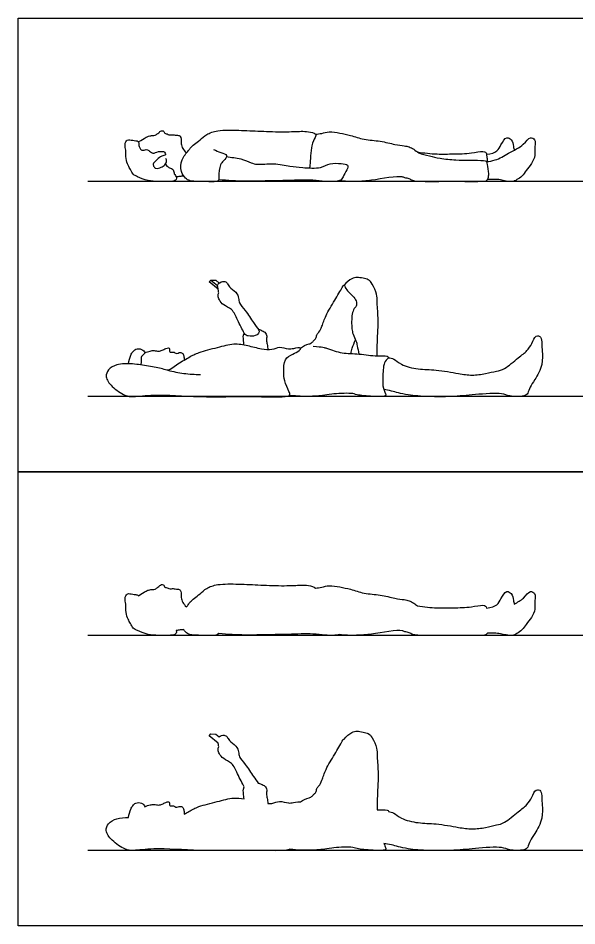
# Model space of a CAD drawing. Header units: millimetres. Extents: x 0 to 18.9, y 0.1 to 18.6.
# Drawn here: x 10.662 to 13.099, y 4.771 to 8.734 of the extents above; entities that cross this region are included whole.
import ezdxf

# ---------------------------------------------------------------- set-up
doc = ezdxf.new("R2010")
doc.units = ezdxf.units.MM
for name, color, linetype, true_color in [('AG-DIAGRAM', 7, 'Continuous', 0xfecc66), ('AG-OUTLINE', 7, 'Continuous', 0x8000ff), ('AG-PEOPLE', 7, 'Continuous', 0x66ccff), ('X-VPRT', 6, 'Continuous', 0xff00ff)]:
    doc.layers.add(name, color=color, linetype=linetype, true_color=true_color)

msp = doc.modelspace()

# ---------------------------------------------------------------- linework, layer by layer
at = {"layer": 'AG-DIAGRAM'}
for p, q in [((17.0638, 8.0201), (10.9654, 8.0201)), ((17.0638, 7.0819), (10.9654, 7.0819)), ((17.0638, 6.0389), (10.9654, 6.0389)), ((17.0638, 5.1007), (10.9654, 5.1007))]:
    msp.add_line(p, q, dxfattribs=at)
at = {"layer": 'AG-OUTLINE'}
for points in [[(11.5345, 5.5692), (11.4948, 5.6009), (11.5016, 5.6095)], [(11.5016, 5.6095), (11.524, 5.6083), (11.5387, 5.5962)]]:
    msp.add_lwpolyline(points, dxfattribs=at)
msp.add_open_spline([(11.187, 6.2125), (11.214, 6.2303), (11.2322, 6.2395), (11.2484, 6.2398), (11.2593, 6.2397), (11.2717, 6.2495), (11.2837, 6.261), (11.29, 6.262), (11.2982, 6.2595), (11.2999, 6.2509), (11.3027, 6.2484), (11.3129, 6.2479), (11.3184, 6.2426), (11.331, 6.2429), (11.3383, 6.2448), (11.3472, 6.2411), (11.3567, 6.2425), (11.3709, 6.2375), (11.3731, 6.2264), (11.3716, 6.2046), (11.3786, 6.183), (11.3891, 6.1709), (11.3955, 6.1633)], degree=3, dxfattribs=at)
for points, knots in [([(11.3955, 6.1633), (11.3985, 6.1669), (11.4068, 6.1766), (11.4129, 6.1906), (11.4504, 6.2146), (11.4819, 6.2466), (11.5342, 6.2655), (11.626, 6.2634), (11.7198, 6.2593), (11.8208, 6.2546), (11.8941, 6.2594), (11.9228, 6.2583), (11.9527, 6.2529), (11.9589, 6.2458)], [4.350075, 4.350075, 4.350075, 4.350075, 4.47882, 4.738202, 5.395103, 5.781899, 6.200685, 6.749936, 7.315816, 7.905382, 8.42331, 8.743761, 9.021556, 9.021556, 9.021556, 9.021556]), ([(11.3514, 6.06), (11.3536, 6.0551), (11.3528, 6.0475), (11.3425, 6.0411), (11.3299, 6.0397), (11.3076, 6.0387), (11.2284, 6.0379), (11.1845, 6.0603), (11.1626, 6.0684), (11.151, 6.0919), (11.1417, 6.1101), (11.129, 6.1394), (11.134, 6.1757), (11.1242, 6.1997), (11.1361, 6.2227), (11.1495, 6.2216), (11.1723, 6.2175), (11.1836, 6.2166), (11.187, 6.2125)], [1.096008, 1.096008, 1.096008, 1.096008, 1.279761, 1.514398, 1.514398, 1.75789, 2.290209, 2.700081, 2.969279, 3.25458, 3.521664, 3.845652, 4.195295, 4.489039, 4.756259, 4.959168, 5.241097, 5.415252, 5.415252, 5.415252, 5.415252]), ([(11.9589, 6.2458), (11.9679, 6.2469), (11.9864, 6.2487), (12.0193, 6.2598), (12.0661, 6.2503), (12.1127, 6.2421), (12.1709, 6.2202), (12.2411, 6.2183), (12.3028, 6.2004), (12.345, 6.196), (12.3667, 6.1912), (12.3868, 6.182), (12.3976, 6.1724), (12.4036, 6.1685)], [0.001347, 0.001347, 0.001347, 0.001347, 0.299104, 0.632095, 1.022689, 1.419091, 1.866981, 2.349966, 2.812389, 3.180072, 3.446624, 3.720433, 3.945538, 3.945538, 3.945538, 3.945538]), ([(12.7047, 6.1589), (12.7488, 6.1614), (12.766, 6.197), (12.7887, 6.2377), (12.8182, 6.222), (12.8207, 6.1981), (12.8245, 6.1814), (12.8255, 6.1759)], [1.215796, 1.215796, 1.215796, 1.215796, 1.704794, 2.105715, 2.369267, 2.734634, 2.911617, 2.911617, 2.911617, 2.911617]), ([(12.8255, 6.1759), (12.8403, 6.184), (12.8714, 6.2024), (12.8911, 6.2377), (12.9206, 6.222), (12.9137, 6.1911), (12.9189, 6.154), (12.9029, 6.1174), (12.8767, 6.0889), (12.8642, 6.0648), (12.8354, 6.0461), (12.8148, 6.034), (12.7642, 6.0479), (12.7469, 6.0488), (12.7195, 6.0486), (12.7088, 6.0484)], [1.367872, 1.367872, 1.367872, 1.367872, 1.704794, 2.105715, 2.369267, 2.734634, 3.147789, 3.559015, 3.954169, 4.291423, 4.535625, 4.798644, 5.249307, 5.569747, 5.74386, 5.74386, 5.74386, 5.74386]), ([(12.4036, 6.1685), (12.4317, 6.1639), (12.4891, 6.1577), (12.5585, 6.1604), (12.63, 6.1605), (12.6943, 6.1754), (12.7027, 6.1655), (12.7047, 6.1589)], [0, 0, 0, 0, 0.537773, 1.031649, 1.516228, 1.858221, 2.154137, 2.154137, 2.154137, 2.154137]), ([(11.3835, 6.0646), (11.3782, 6.0642), (11.3652, 6.0628), (11.3571, 6.0612), (11.3514, 6.06)], [-0.3959576, -0.3959576, -0.3959576, -0.3959576, -0.2403714, 0, 0, 0, 0]), ([(11.5365, 6.047), (11.5307, 6.0397), (11.5048, 6.0371), (11.4493, 6.0408), (11.4108, 6.0398), (11.3947, 6.051), (11.3861, 6.0608), (11.3835, 6.0646)], [1.890505, 1.890505, 1.890505, 1.890505, 2.203145, 2.667229, 3.037644, 3.328728, 3.475368, 3.475368, 3.475368, 3.475368]), ([(12.7088, 6.0484), (12.7006, 6.0399), (12.6891, 6.0389), (12.6646, 6.0387), (12.6195, 6.0385), (12.5075, 6.0399), (12.3837, 6.0366), (12.3697, 6.0521), (12.3465, 6.055), (12.3311, 6.0669), (12.2156, 6.045), (12.1559, 6.0393), (12.0901, 6.0393), (12.0627, 6.0433)], [7.298889, 7.298889, 7.298889, 7.298889, 7.595171, 7.742187, 7.766154, 8.343219, 9.026607, 9.266987, 9.533193, 9.789944, 10.87157, 11.408213, 11.621957, 11.621957, 11.621957, 11.621957]), ([(12.0627, 6.0433), (12.0488, 6.0385), (11.9962, 6.039), (11.9485, 6.0478), (11.8363, 6.0433), (11.7507, 6.0423), (11.6519, 6.0394), (11.5749, 6.0436), (11.5365, 6.047)], [5.065125, 5.065125, 5.065125, 5.065125, 5.492565, 5.918148, 6.50219, 7.041732, 7.609791, 8.215604, 8.215604, 8.215604, 8.215604]), ([(11.5387, 5.5962), (11.5444, 5.6005), (11.5612, 5.6068), (11.5742, 5.5966), (11.582, 5.5782), (11.6141, 5.5583), (11.6249, 5.5308), (11.624, 5.5072), (11.6545, 5.4767), (11.6871, 5.424), (11.7023, 5.4036), (11.7093, 5.3941)], [-3.834735, -3.834735, -3.834735, -3.834735, -3.586395, -3.365566, -3.114, -2.76679, -2.462218, -2.198623, -1.830065, -1.37107, -1.040828, -1.040828, -1.040828, -1.040828]), ([(11.8933, 5.3122), (11.9044, 5.3203), (11.9163, 5.328), (11.9305, 5.3302), (11.9356, 5.3318), (11.9455, 5.3368), (11.9518, 5.3474), (11.9626, 5.3539), (11.9629, 5.3717), (11.9749, 5.3822), (11.9886, 5.4087), (12.0031, 5.4571), (12.042, 5.5187), (12.0731, 5.573), (12.0813, 5.588), (12.0841, 5.5868)], [0, 0, 0, 0, 0.351276, 0.351276, 0.351276, 0.583112, 0.783583, 0.979759, 1.209544, 1.433453, 1.740904, 2.151716, 2.658084, 3.12522, 3.333576, 3.333576, 3.333576, 3.333576]), ([(12.0841, 5.5868), (12.0922, 5.5988), (12.1159, 5.6171), (12.1391, 5.6228), (12.1661, 5.6168), (12.1904, 5.6125), (12.2078, 5.5927), (12.2292, 5.546), (12.2256, 5.5144), (12.2346, 5.4427), (12.2279, 5.3416), (12.2278, 5.3011), (12.2276, 5.2781)], [-3.747282, -3.747282, -3.747282, -3.747282, -3.370311, -3.093355, -2.796319, -2.518133, -2.231741, -1.840861, -1.517462, -1.034916, -0.449105, -0.02694, -0.02694, -0.02694, -0.02694]), ([(11.6474, 5.3779), (11.6408, 5.3925), (11.6178, 5.4329), (11.598, 5.4844), (11.5569, 5.4981), (11.5384, 5.5214), (11.5326, 5.5397), (11.5349, 5.5496), (11.5367, 5.554)], [0, 0, 0, 0, 0.485819, 0.900448, 1.262611, 1.568626, 1.812738, 2.028619, 2.028619, 2.028619, 2.028619]), ([(11.5367, 5.554), (11.5345, 5.5574), (11.5354, 5.5629), (11.5346, 5.5685), (11.5345, 5.5692)], [-4.5116171, -4.5116171, -4.5116171, -4.5116171, -4.3048076, -4.2720867, -4.2720867, -4.2720867, -4.2720867]), ([(11.7093, 5.3941), (11.7115, 5.3946), (11.7251, 5.3886), (11.7384, 5.3832), (11.7482, 5.3641), (11.7434, 5.3468), (11.7486, 5.3287), (11.75, 5.3129), (11.7507, 5.3048)], [0.968211, 0.968211, 0.968211, 0.968211, 1.141659, 1.376145, 1.626351, 1.86347, 2.109184, 2.390792, 2.390792, 2.390792, 2.390792]), ([(11.6469, 5.3253), (11.6458, 5.3335), (11.6459, 5.346), (11.6424, 5.3635), (11.6474, 5.3779)], [0, 0, 0, 0, 0.4252124, 0.7146268, 0.7146268, 0.7146268, 0.7146268]), ([(12.2774, 5.27), (12.2853, 5.2689), (12.303, 5.2662), (12.3327, 5.236), (12.4092, 5.2186), (12.4833, 5.219), (12.5819, 5.2012), (12.6403, 5.1916), (12.7001, 5.2), (12.7481, 5.2121), (12.7851, 5.2192), (12.8428, 5.2708), (12.8819, 5.2988), (12.903, 5.3305), (12.9169, 5.3701), (12.9462, 5.3627), (12.9453, 5.3295), (12.9479, 5.2981), (12.9514, 5.2397), (12.9176, 5.1741), (12.8929, 5.1443), (12.886, 5.1137), (12.8688, 5.0991), (12.8014, 5.1005), (12.773, 5.1185), (12.6475, 5.1092), (12.5522, 5.0978), (12.365, 5.1009), (12.293, 5.1254), (12.2682, 5.1291), (12.2572, 5.1311)], [0, 0, 0, 0, 0.280604, 0.642338, 1.139467, 1.646751, 2.215393, 2.659724, 3.100064, 3.498167, 3.847656, 4.346008, 4.747638, 5.103028, 5.449948, 5.700724, 6.008796, 6.336389, 6.770592, 7.260712, 7.618815, 7.92468, 8.194826, 8.642563, 8.990878, 9.602638, 10.203069, 10.98053, 11.476169, 11.807492, 11.807492, 11.807492, 11.807492]), ([(11.1437, 5.244), (11.1445, 5.2568), (11.1521, 5.2816), (11.1611, 5.2959), (11.1746, 5.3102), (11.2003, 5.3102), (11.2137, 5.297), (11.214, 5.2914)], [0, 0, 0, 0, 0.361378, 0.60262, 0.848414, 1.13705, 1.396106, 1.396106, 1.396106, 1.396106]), ([(11.214, 5.2914), (11.2215, 5.295), (11.2378, 5.2998), (11.2538, 5.3027), (11.2755, 5.2969), (11.2894, 5.3023), (11.3056, 5.3102), (11.3173, 5.3144), (11.3226, 5.3093), (11.3215, 5.3024), (11.3225, 5.2956), (11.3288, 5.2939), (11.3391, 5.2964), (11.3455, 5.2918), (11.3549, 5.2871), (11.3637, 5.2946), (11.3773, 5.2914), (11.3831, 5.2859), (11.386, 5.2699), (11.3864, 5.2627), (11.3864, 5.2589)], [0, 0, 0, 0, 0.286979, 0.521014, 0.783644, 1.003764, 1.25039, 1.443657, 1.578242, 1.72762, 1.868602, 2.004559, 2.186744, 2.346379, 2.519895, 2.703598, 2.907948, 3.066501, 3.291061, 3.485018, 3.485018, 3.485018, 3.485018]), ([(11.3864, 5.2589), (11.3933, 5.263), (11.416, 5.2759), (11.449, 5.2944), (11.5311, 5.313), (11.5952, 5.3325), (11.6322, 5.3281), (11.6469, 5.3253)], [9.739121, 9.739121, 9.739121, 9.739121, 9.909084, 10.308614, 10.830063, 11.322289, 11.649974, 11.649974, 11.649974, 11.649974]), ([(11.7507, 5.3048), (11.7572, 5.3047), (11.7756, 5.3058), (11.7998, 5.3194), (11.8415, 5.3058), (11.8595, 5.3089), (11.8902, 5.3154), (11.8933, 5.3122)], [12.444358, 12.444358, 12.444358, 12.444358, 12.607834, 12.939318, 13.298856, 13.570776, 13.887642, 13.887642, 13.887642, 13.887642]), ([(12.2276, 5.2781), (12.2455, 5.2775), (12.2683, 5.2801), (12.2787, 5.2733), (12.2776, 5.2705), (12.2774, 5.27)], [2.3658657, 2.3658657, 2.3658657, 2.3658657, 2.7419355, 2.9144902, 2.9440127, 2.9440127, 2.9440127, 2.9440127]), ([(11.8446, 5.1057), (11.8416, 5.1029), (11.8157, 5.0974), (11.6661, 5.1032), (11.4592, 5.0964), (11.2618, 5.1127), (11.1671, 5.0985), (11.1264, 5.1031), (11.0699, 5.1419), (11.0391, 5.1853), (11.0541, 5.2208), (11.0887, 5.242), (11.1256, 5.2445), (11.1437, 5.244)], [2.342144, 2.342144, 2.342144, 2.342144, 2.561377, 3.256605, 4.115397, 4.925453, 5.466838, 5.82109, 6.290822, 6.694107, 7.017437, 7.389229, 7.74886, 7.74886, 7.74886, 7.74886]), ([(12.2572, 5.1311), (12.2595, 5.1239), (12.2648, 5.1103), (12.2685, 5.1003), (12.1997, 5.1005), (12.1346, 5.1076), (12.1204, 5.1172), (12.0259, 5.1124), (11.9897, 5.1031), (11.9189, 5.1006), (11.888, 5.1015), (11.8446, 5.1057)], [4.159219, 4.159219, 4.159219, 4.159219, 4.353134, 4.560687, 4.905352, 5.375863, 5.753425, 6.292395, 6.669008, 7.218728, 7.623147, 7.623147, 7.623147, 7.623147])]:
    msp.add_open_spline(points, degree=3, knots=knots, dxfattribs=at)
at = {"layer": 'AG-PEOPLE'}
for points in [[(11.5345, 7.5504), (11.4948, 7.5821), (11.5016, 7.5907), (11.5319, 7.5665)], [(11.5016, 7.5907), (11.524, 7.5895), (11.5387, 7.5774)]]:
    msp.add_lwpolyline(points, dxfattribs=at)
for points in [[(11.187, 8.1937), (11.214, 8.2115), (11.2322, 8.2207), (11.2484, 8.221), (11.2593, 8.2209), (11.2717, 8.2307), (11.2837, 8.2422), (11.29, 8.2432), (11.2982, 8.2407), (11.2999, 8.2321), (11.3027, 8.2296), (11.3129, 8.2291), (11.3184, 8.2238), (11.331, 8.2241), (11.3383, 8.226), (11.3472, 8.2223), (11.3567, 8.2237), (11.3709, 8.2187), (11.3731, 8.2076), (11.3716, 8.1858), (11.3786, 8.1642), (11.3891, 8.1521), (11.3955, 8.1445)], [(12.6572, 8.0201), (12.6558, 8.02), (12.6543, 8.0199), (12.6528, 8.0199)]]:
    msp.add_open_spline(points, degree=3, dxfattribs=at)
for points, knots in [([(11.5138, 8.1605), (11.5248, 8.1565), (11.5429, 8.1463), (11.5805, 8.1372), (11.5561, 8.1074), (11.5415, 8.0974), (11.5348, 8.043), (11.5393, 8.0218), (11.5048, 8.0183), (11.4493, 8.022), (11.4108, 8.021), (11.3905, 8.0351), (11.37, 8.0635), (11.3702, 8.1185), (11.4052, 8.1541), (11.4129, 8.1718), (11.4504, 8.1958), (11.4819, 8.2278), (11.5342, 8.2467), (11.626, 8.2446), (11.7198, 8.2405), (11.8208, 8.2358), (11.8941, 8.2406), (11.9228, 8.2395), (11.9642, 8.232), (11.9554, 8.2067), (11.9383, 8.1843), (11.9359, 8.103), (11.9333, 8.0831), (11.9328, 8.0797)], [0, 0, 0, 0, 0.341254, 0.64582, 0.954762, 1.26149, 1.714478, 1.961992, 2.260531, 2.703681, 3.057388, 3.335342, 3.675409, 4.071633, 4.477974, 4.735651, 5.388234, 5.772488, 6.188522, 6.734163, 7.296324, 7.882015, 8.396538, 8.714884, 8.990853, 9.219345, 9.659563, 10.233713, 10.365893, 10.365893, 10.365893, 10.365893]), ([(11.304, 8.0959), (11.3059, 8.093), (11.3106, 8.0875), (11.322, 8.0802), (11.342, 8.0738), (11.3399, 8.0537), (11.354, 8.0408), (11.3528, 8.0287), (11.3425, 8.0223), (11.3299, 8.0209), (11.3076, 8.0199), (11.2284, 8.0191), (11.1845, 8.0415), (11.1626, 8.0496), (11.151, 8.0731), (11.1417, 8.0913), (11.129, 8.1206), (11.134, 8.1569), (11.1242, 8.1809), (11.1361, 8.2039), (11.1495, 8.2028), (11.1723, 8.1987), (11.1896, 8.1973), (11.1863, 8.1801), (11.1915, 8.1685), (11.2, 8.1538), (11.221, 8.1617), (11.232, 8.1578), (11.2481, 8.1388), (11.273, 8.1535), (11.2918, 8.1516), (11.2988, 8.1519), (11.3029, 8.1451), (11.3069, 8.1343), (11.2858, 8.1333), (11.2691, 8.1163), (11.25, 8.1019), (11.251, 8.0862), (11.2626, 8.075), (11.2866, 8.0813), (11.3018, 8.0931), (11.3084, 8.1006), (11.3098, 8.1124), (11.3063, 8.1206)], [0, 0, 0, 0, 0.186114, 0.401969, 0.650505, 0.891786, 1.135551, 1.318867, 1.552946, 1.552946, 1.795861, 2.326916, 2.735815, 3.004373, 3.288997, 3.555448, 3.878666, 4.227479, 4.520526, 4.787111, 4.989538, 5.270798, 5.44454, 5.684502, 5.904178, 6.119413, 6.374083, 6.570086, 6.833841, 7.129482, 7.380043, 7.522469, 7.681699, 7.845544, 8.079551, 8.371258, 8.647411, 8.857678, 9.070742, 9.351026, 9.605382, 9.78913, 10.008797, 10.008797, 10.008797, 10.008797]), ([(11.9588, 8.227), (11.9678, 8.2281), (11.9863, 8.2299), (12.0193, 8.241), (12.0661, 8.2315), (12.1127, 8.2233), (12.1709, 8.2014), (12.2411, 8.1995), (12.3028, 8.1816), (12.345, 8.1772), (12.3667, 8.1724), (12.3888, 8.1623), (12.4089, 8.1427), (12.4573, 8.132), (12.5019, 8.1211), (12.5721, 8.1136), (12.6272, 8.1141), (12.6902, 8.1133), (12.705, 8.1104), (12.7075, 8.0946), (12.7143, 8.0552), (12.7113, 8.0353), (12.7058, 8.0215), (12.6734, 8.0188), (12.5216, 8.0215), (12.3837, 8.0178), (12.3697, 8.0333), (12.3465, 8.0362), (12.3311, 8.0481), (12.2156, 8.0262), (12.1559, 8.0205), (12.0901, 8.0205), (12.0627, 8.0245)], [0, 0, 0, 0, 0.299104, 0.632095, 1.022689, 1.419091, 1.866981, 2.349966, 2.812389, 3.180072, 3.446624, 3.720433, 4.02063, 4.414669, 4.812311, 5.285855, 5.731691, 6.179503, 6.376394, 6.588778, 6.955093, 7.215386, 7.409076, 7.697807, 8.426788, 9.092758, 9.327011, 9.586432, 9.836638, 10.890696, 11.413661, 11.621957, 11.621957, 11.621957, 11.621957]), ([(12.7047, 8.1401), (12.7488, 8.1426), (12.766, 8.1782), (12.7887, 8.2189), (12.8182, 8.2032), (12.8207, 8.1793), (12.8245, 8.1626), (12.8255, 8.1571)], [1.215796, 1.215796, 1.215796, 1.215796, 1.704794, 2.105715, 2.369267, 2.734634, 2.911617, 2.911617, 2.911617, 2.911617]), ([(12.7051, 8.1061), (12.7165, 8.1085), (12.7492, 8.1132), (12.8011, 8.1459), (12.8677, 8.1771), (12.8911, 8.2189), (12.9206, 8.2032), (12.9137, 8.1723), (12.9189, 8.1352), (12.9029, 8.0986), (12.8767, 8.0701), (12.8642, 8.046), (12.8354, 8.0273), (12.8148, 8.0152), (12.7642, 8.0291), (12.7469, 8.03), (12.7195, 8.0298), (12.7088, 8.0296)], [0.400022, 0.400022, 0.400022, 0.400022, 0.711523, 1.182127, 1.704794, 2.105715, 2.369267, 2.734634, 3.147789, 3.559015, 3.954169, 4.291423, 4.535625, 4.798644, 5.249307, 5.569747, 5.74386, 5.74386, 5.74386, 5.74386]), ([(11.5704, 8.1294), (11.5916, 8.1256), (11.6316, 8.1231), (11.6777, 8.1021), (11.7053, 8.0927), (11.7777, 8.1025), (11.8475, 8.0866), (11.9011, 8.0818), (11.9829, 8.0755), (12.0205, 8.1034), (12.068, 8.0987), (12.1044, 8.096), (12.0959, 8.0697), (12.0782, 8.0419), (12.069, 8.0195), (11.9972, 8.0201), (11.9485, 8.029), (11.8363, 8.0245), (11.7507, 8.0235), (11.6519, 8.0206), (11.5749, 8.0248), (11.5365, 8.0282)], [0, 0, 0, 0, 0.460939, 0.86421, 1.16141, 1.640152, 2.128425, 2.557876, 3.063359, 3.449923, 3.844147, 4.151158, 4.42138, 4.768859, 5.037551, 5.492565, 5.918148, 6.50219, 7.041732, 7.609791, 8.215604, 8.215604, 8.215604, 8.215604]), ([(12.4036, 8.1497), (12.4317, 8.1451), (12.4891, 8.1389), (12.5585, 8.1416), (12.63, 8.1417), (12.6943, 8.1566), (12.7054, 8.1435), (12.7053, 8.1309), (12.7076, 8.1182), (12.7084, 8.1068)], [0, 0, 0, 0, 0.530169, 1.017062, 1.494788, 1.831946, 2.123678, 2.329865, 2.519446, 2.519446, 2.519446, 2.519446]), ([(11.3514, 8.0412), (11.3571, 8.0424), (11.3652, 8.044), (11.3782, 8.0454), (11.3835, 8.0458)], [0, 0, 0, 0, 0.2403714, 0.3959576, 0.3959576, 0.3959576, 0.3959576]), ([(11.5367, 7.5352), (11.5349, 7.5308), (11.5326, 7.5209), (11.5384, 7.5026), (11.5569, 7.4793), (11.598, 7.4656), (11.6178, 7.4141), (11.6408, 7.3737), (11.6474, 7.3591), (11.6523, 7.3499), (11.6711, 7.3431), (11.6947, 7.3464), (11.7073, 7.3527), (11.7125, 7.3629), (11.7131, 7.368), (11.7118, 7.3713), (11.711, 7.3729), (11.7034, 7.3834), (11.6879, 7.404), (11.6545, 7.4579), (11.624, 7.4884), (11.6249, 7.512), (11.6141, 7.5395), (11.582, 7.5594), (11.5742, 7.5778), (11.5605, 7.5886), (11.5338, 7.5772), (11.5305, 7.5634), (11.5361, 7.5485), (11.5345, 7.5386), (11.5367, 7.5352)], [-2.028619, -2.028619, -2.028619, -2.028619, -1.812738, -1.568626, -1.262611, -0.900448, -0.485819, 0, 0, 0, 0.163673, 0.479195, 0.726978, 0.726978, 0.882932, 1.013573, 1.013573, 1.013573, 1.37107, 1.830065, 2.198623, 2.462218, 2.76679, 3.114, 3.365566, 3.586395, 3.875806, 4.078953, 4.304808, 4.511617, 4.511617, 4.511617, 4.511617]), ([(11.8933, 7.2934), (11.9044, 7.3015), (11.9163, 7.3092), (11.9305, 7.3114), (11.9356, 7.313), (11.9455, 7.318), (11.9518, 7.3286), (11.9626, 7.3351), (11.9629, 7.3529), (11.9749, 7.3634), (11.9886, 7.3899), (12.0031, 7.4383), (12.042, 7.4999), (12.0731, 7.5542), (12.0843, 7.5745), (12.0892, 7.5481), (12.1279, 7.5179), (12.1381, 7.4956), (12.1382, 7.4744), (12.1211, 7.4653), (12.1146, 7.4154), (12.1176, 7.3775), (12.1208, 7.3545), (12.1367, 7.3254), (12.1407, 7.3032), (12.1457, 7.2794), (12.1473, 7.2675)], [0, 0, 0, 0, 0.347633, 0.347633, 0.347633, 0.577065, 0.775458, 0.9696, 1.197002, 1.418589, 1.722852, 2.129403, 2.630521, 3.092813, 3.299008, 3.538987, 3.946072, 4.231626, 4.472571, 4.706999, 5.263546, 5.602593, 5.891927, 6.21095, 6.487905, 6.831482, 6.831482, 6.831482, 6.831482]), ([(12.2276, 7.2593), (12.2278, 7.2823), (12.2279, 7.3228), (12.2346, 7.4239), (12.2256, 7.4956), (12.2292, 7.5272), (12.2078, 7.5739), (12.1904, 7.5937), (12.1661, 7.598), (12.1391, 7.604), (12.1159, 7.5983), (12.0922, 7.58), (12.0841, 7.568)], [0.02694, 0.02694, 0.02694, 0.02694, 0.449105, 1.034916, 1.517462, 1.840861, 2.231741, 2.518133, 2.796319, 3.093355, 3.370311, 3.747282, 3.747282, 3.747282, 3.747282]), ([(11.7093, 7.3753), (11.7115, 7.3758), (11.7251, 7.3698), (11.7384, 7.3644), (11.7482, 7.3453), (11.7434, 7.328), (11.7486, 7.3099), (11.75, 7.2941), (11.7507, 7.286)], [0.968211, 0.968211, 0.968211, 0.968211, 1.141659, 1.376145, 1.626351, 1.86347, 2.109184, 2.390792, 2.390792, 2.390792, 2.390792]), ([(11.6469, 7.3065), (11.6458, 7.3147), (11.6459, 7.3272), (11.6424, 7.3447), (11.6474, 7.3591)], [0, 0, 0, 0, 0.4252124, 0.7146268, 0.7146268, 0.7146268, 0.7146268]), ([(12.2774, 7.2512), (12.2853, 7.2501), (12.303, 7.2474), (12.3327, 7.2172), (12.4092, 7.1998), (12.4833, 7.2002), (12.5819, 7.1824), (12.6403, 7.1728), (12.7001, 7.1812), (12.7481, 7.1933), (12.7851, 7.2004), (12.8428, 7.252), (12.8819, 7.28), (12.903, 7.3117), (12.9169, 7.3513), (12.9462, 7.3439), (12.9453, 7.3107), (12.9479, 7.2793), (12.9514, 7.2209), (12.9176, 7.1553), (12.8929, 7.1255), (12.886, 7.0949), (12.8688, 7.0803), (12.8014, 7.0817), (12.773, 7.0997), (12.6475, 7.0904), (12.5522, 7.079), (12.365, 7.0821), (12.293, 7.1066), (12.2682, 7.1103), (12.2572, 7.1123)], [0, 0, 0, 0, 0.280604, 0.642338, 1.139467, 1.646751, 2.215393, 2.659724, 3.100064, 3.498167, 3.847656, 4.346008, 4.747638, 5.103028, 5.449948, 5.700724, 6.008796, 6.336389, 6.770592, 7.260712, 7.618815, 7.92468, 8.194826, 8.642563, 8.990878, 9.602638, 10.203069, 10.98053, 11.476169, 11.807492, 11.807492, 11.807492, 11.807492]), ([(11.8933, 7.2934), (11.8953, 7.2913), (11.8862, 7.2787), (11.859, 7.2678), (11.8196, 7.2463), (11.8201, 7.1894), (11.8211, 7.1515), (11.8424, 7.1068), (11.8499, 7.0862), (11.8192, 7.0785), (11.6661, 7.0844), (11.4592, 7.0776), (11.2618, 7.0939), (11.1671, 7.0797), (11.1264, 7.0843), (11.0699, 7.1231), (11.0391, 7.1665), (11.0541, 7.202), (11.0925, 7.2255), (11.163, 7.2265), (11.2279, 7.2144), (11.2907, 7.2045), (11.3174, 7.1918), (11.3525, 7.2207), (11.4073, 7.2523), (11.449, 7.2756), (11.5311, 7.2942), (11.601, 7.3155), (11.6632, 7.3039), (11.721, 7.2881), (11.7692, 7.2834), (11.7998, 7.3006), (11.8415, 7.287), (11.8595, 7.2901), (11.8902, 7.2966), (11.8933, 7.2934)], [0, 0, 0, 0, 0.201688, 0.52378, 0.889988, 1.301001, 1.666794, 2.068556, 2.300339, 2.561377, 3.256605, 4.115397, 4.925453, 5.466838, 5.82109, 6.290822, 6.694107, 7.017437, 7.389229, 7.864195, 8.343996, 8.795711, 9.084103, 9.451007, 9.909084, 10.308614, 10.830063, 11.322289, 11.77127, 12.218477, 12.607834, 12.939318, 13.298856, 13.570776, 13.887642, 13.887642, 13.887642, 13.887642]), ([(11.1437, 7.2252), (11.1445, 7.238), (11.1521, 7.2628), (11.1611, 7.2771), (11.1746, 7.2914), (11.2003, 7.2914), (11.2181, 7.2738), (11.208, 7.2658), (11.1953, 7.2536), (11.2006, 7.2364), (11.1978, 7.2255), (11.1964, 7.22)], [0, 0, 0, 0, 0.355012, 0.592005, 0.83347, 1.117022, 1.371515, 1.549398, 1.780873, 2.012392, 2.247362, 2.247362, 2.247362, 2.247362]), ([(11.214, 7.2726), (11.2215, 7.2762), (11.2378, 7.281), (11.2538, 7.2839), (11.2755, 7.2781), (11.2894, 7.2835), (11.3056, 7.2914), (11.3173, 7.2956), (11.3226, 7.2905), (11.3215, 7.2836), (11.3225, 7.2768), (11.3288, 7.2751), (11.3391, 7.2776), (11.3455, 7.273), (11.3549, 7.2683), (11.3637, 7.2758), (11.3773, 7.2726), (11.3831, 7.2671), (11.386, 7.2511), (11.3864, 7.2439), (11.3864, 7.2401)], [0, 0, 0, 0, 0.286979, 0.521014, 0.783644, 1.003764, 1.25039, 1.443657, 1.578242, 1.72762, 1.868602, 2.004559, 2.186744, 2.346379, 2.519895, 2.703598, 2.907948, 3.066501, 3.291061, 3.485018, 3.485018, 3.485018, 3.485018]), ([(11.9487, 7.3012), (11.9916, 7.2987), (12.0231, 7.2863), (12.0743, 7.2695), (12.1483, 7.2698), (12.2243, 7.2564), (12.2683, 7.2613), (12.283, 7.2516), (12.2536, 7.2368), (12.2538, 7.1727), (12.2492, 7.131), (12.2641, 7.0934), (12.2685, 7.0815), (12.1997, 7.0817), (12.1346, 7.0888), (12.1204, 7.0984), (12.0259, 7.0936), (11.9897, 7.0843), (11.9189, 7.0818), (11.888, 7.0827), (11.8446, 7.0869)], [0.732976, 0.732976, 0.732976, 0.732976, 0.878528, 1.363638, 1.856505, 2.36699, 2.742329, 2.914548, 3.186691, 3.638703, 4.021002, 4.353134, 4.560687, 4.905352, 5.375863, 5.753425, 6.292395, 6.669008, 7.218728, 7.623147, 7.623147, 7.623147, 7.623147]), ([(12.1136, 7.2697), (12.115, 7.2775), (12.1183, 7.2931), (12.1275, 7.3181), (12.1333, 7.33)], [0, 0, 0, 0, 0.279821, 0.6406312, 0.6406312, 0.6406312, 0.6406312]), ([(11.3141, 7.1971), (11.3372, 7.1909), (11.3843, 7.1815), (11.4324, 7.1786), (11.4564, 7.1787)], [0, 0, 0, 0, 0.4853455, 0.9713382, 0.9713382, 0.9713382, 0.9713382])]:
    msp.add_open_spline(points, degree=3, knots=knots, dxfattribs=at)
at = {"layer": 'X-VPRT'}
for points in [[(10.6618, 6.7526), (10.6618, 8.7338), (17.3674, 8.7338), (17.3674, 6.7526)], [(10.6618, 4.7714), (10.6618, 6.7526), (17.3674, 6.7526), (17.3674, 4.7714)]]:
    msp.add_lwpolyline(points, close=True, dxfattribs=at)

doc.saveas('drawing.dxf')
